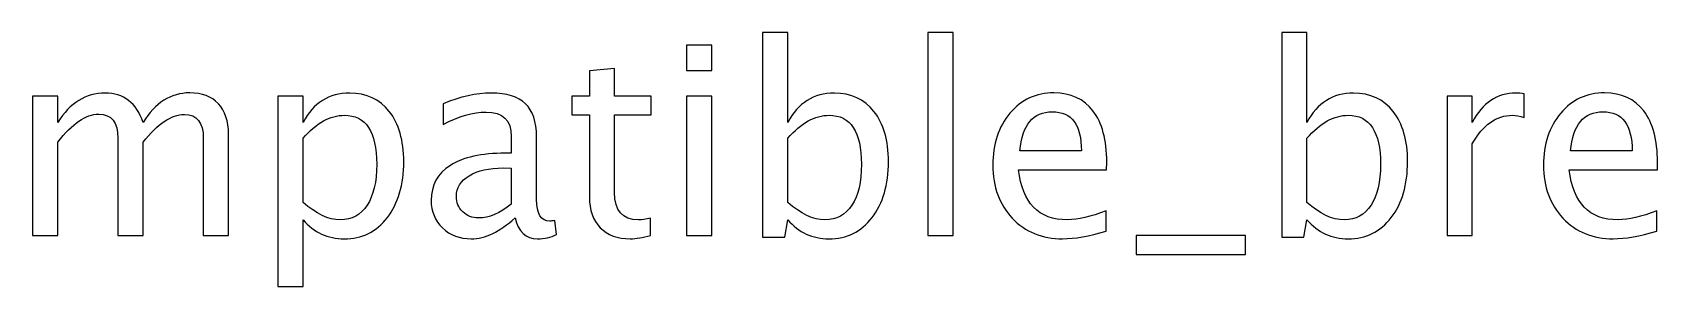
# Model space of a CAD drawing. Header units: centimetres. Extents: x -55 to 43, y -73 to 74.
# Drawn here: x 5.06 to 12.91, y 62.43 to 63.65 of the extents above; entities that cross this region are included whole.
import ezdxf

# ---------------------------------------------------------------- set-up
doc = ezdxf.new("R2010")
doc.units = ezdxf.units.CM
doc.header["$MEASUREMENT"] = 0
doc.layers.add('Layer 1', color=7, linetype='Continuous')

msp = doc.modelspace()

# ---------------------------------------------------------------- linework, layer by layer
at = {"layer": 'Layer 1'}
for points, knots in [([(8.58466, 62.66282), (8.58466, 62.66282), (8.58466, 63.64961), (8.58466, 63.64961), (8.58466, 63.64961), (8.58466, 63.64961), (8.70658, 63.64961), (8.70658, 63.64961), (8.70658, 63.64961), (8.70658, 63.64961), (8.70658, 63.21633), (8.70658, 63.21633), (8.70658, 63.21633), (8.75653, 63.31052), (8.83168, 63.35751), (8.93179, 63.35751), (8.93179, 63.35751), (9.01286, 63.35751), (9.07657, 63.32809), (9.12314, 63.26903), (9.12314, 63.26903), (9.16971, 63.20998), (9.19299, 63.12933), (9.19299, 63.0271), (9.19299, 63.0271), (9.19299, 62.91576), (9.16653, 62.8258), (9.11383, 62.75765), (9.11383, 62.75765), (9.06112, 62.68928), (8.9917, 62.6552), (8.90576, 62.6552), (8.90576, 62.6552), (8.82596, 62.6552), (8.7595, 62.68568), (8.70658, 62.74685), (8.70658, 62.74685), (8.70658, 62.74685), (8.69176, 62.66282), (8.69176, 62.66282), (8.69176, 62.66282), (8.69176, 62.66282), (8.58466, 62.66282), (8.58466, 62.66282)], [0, 0, 0, 0, 0.0833333, 0.0833333, 0.0833333, 0.0833333, 0.1666667, 0.1666667, 0.1666667, 0.1666667, 0.25, 0.25, 0.25, 0.25, 0.3333333, 0.3333333, 0.3333333, 0.3333333, 0.4166667, 0.4166667, 0.4166667, 0.4166667, 0.5, 0.5, 0.5, 0.5, 0.5833333, 0.5833333, 0.5833333, 0.5833333, 0.6666667, 0.6666667, 0.6666667, 0.6666667, 0.75, 0.75, 0.75, 0.75, 0.8333333, 0.8333333, 0.8333333, 0.8333333, 1, 1, 1, 1]), ([(9.38391, 62.67044), (9.38391, 62.67044), (9.38391, 63.64961), (9.38391, 63.64961), (9.38391, 63.64961), (9.38391, 63.64961), (9.50583, 63.64961), (9.50583, 63.64961), (9.50583, 63.64961), (9.50583, 63.64961), (9.50583, 62.67044), (9.50583, 62.67044), (9.50583, 62.67044), (9.50583, 62.67044), (9.38391, 62.67044), (9.38391, 62.67044)], [0, 0, 0, 0, 0.2, 0.2, 0.2, 0.2, 0.4, 0.4, 0.4, 0.4, 0.6, 0.6, 0.6, 0.6, 1, 1, 1, 1]), ([(11.09354, 62.66282), (11.09354, 62.66282), (11.09354, 63.64961), (11.09354, 63.64961), (11.09354, 63.64961), (11.09354, 63.64961), (11.21546, 63.64961), (11.21546, 63.64961), (11.21546, 63.64961), (11.21546, 63.64961), (11.21546, 63.21633), (11.21546, 63.21633), (11.21546, 63.21633), (11.26541, 63.31052), (11.34056, 63.35751), (11.44067, 63.35751), (11.44067, 63.35751), (11.52174, 63.35751), (11.58545, 63.32809), (11.63202, 63.26903), (11.63202, 63.26903), (11.67859, 63.20998), (11.70187, 63.12933), (11.70187, 63.0271), (11.70187, 63.0271), (11.70187, 62.91576), (11.67541, 62.8258), (11.62271, 62.75765), (11.62271, 62.75765), (11.57, 62.68928), (11.50058, 62.6552), (11.41464, 62.6552), (11.41464, 62.6552), (11.33484, 62.6552), (11.26838, 62.68568), (11.21546, 62.74685), (11.21546, 62.74685), (11.21546, 62.74685), (11.20064, 62.66282), (11.20064, 62.66282), (11.20064, 62.66282), (11.20064, 62.66282), (11.09354, 62.66282), (11.09354, 62.66282)], [0, 0, 0, 0, 0.0833333, 0.0833333, 0.0833333, 0.0833333, 0.1666667, 0.1666667, 0.1666667, 0.1666667, 0.25, 0.25, 0.25, 0.25, 0.3333333, 0.3333333, 0.3333333, 0.3333333, 0.4166667, 0.4166667, 0.4166667, 0.4166667, 0.5, 0.5, 0.5, 0.5, 0.5833333, 0.5833333, 0.5833333, 0.5833333, 0.6666667, 0.6666667, 0.6666667, 0.6666667, 0.75, 0.75, 0.75, 0.75, 0.8333333, 0.8333333, 0.8333333, 0.8333333, 1, 1, 1, 1]), ([(8.21763, 63.46673), (8.21763, 63.46673), (8.21763, 63.58865), (8.21763, 63.58865), (8.21763, 63.58865), (8.21763, 63.58865), (8.33955, 63.58865), (8.33955, 63.58865), (8.33955, 63.58865), (8.33955, 63.58865), (8.33955, 63.46673), (8.33955, 63.46673), (8.33955, 63.46673), (8.33955, 63.46673), (8.21763, 63.46673), (8.21763, 63.46673)], [0, 0, 0, 0, 0.2, 0.2, 0.2, 0.2, 0.4, 0.4, 0.4, 0.4, 0.6, 0.6, 0.6, 0.6, 1, 1, 1, 1]), ([(8.04364, 62.67065), (8.00596, 62.66028), (7.97316, 62.6552), (7.94543, 62.6552), (7.94543, 62.6552), (7.8832, 62.6552), (7.83473, 62.67298), (7.80001, 62.70854), (7.80001, 62.70854), (7.76509, 62.7441), (7.74773, 62.79342), (7.74773, 62.85671), (7.74773, 62.85671), (7.74773, 62.85671), (7.74773, 63.2521), (7.74773, 63.2521), (7.74773, 63.2521), (7.74773, 63.2521), (7.66349, 63.2521), (7.66349, 63.2521), (7.66349, 63.2521), (7.66349, 63.2521), (7.66349, 63.34354), (7.66349, 63.34354), (7.66349, 63.34354), (7.66349, 63.34354), (7.74773, 63.34354), (7.74773, 63.34354), (7.74773, 63.34354), (7.74773, 63.34354), (7.74773, 63.46525), (7.74773, 63.46525), (7.74773, 63.46525), (7.74773, 63.46525), (7.86965, 63.47689), (7.86965, 63.47689), (7.86965, 63.47689), (7.86965, 63.47689), (7.86965, 63.34354), (7.86965, 63.34354), (7.86965, 63.34354), (7.86965, 63.34354), (8.04618, 63.34354), (8.04618, 63.34354), (8.04618, 63.34354), (8.04618, 63.34354), (8.04618, 63.2521), (8.04618, 63.2521), (8.04618, 63.2521), (8.04618, 63.2521), (7.86965, 63.2521), (7.86965, 63.2521), (7.86965, 63.2521), (7.86965, 63.2521), (7.86965, 62.87872), (7.86965, 62.87872), (7.86965, 62.87872), (7.86965, 62.79067), (7.90796, 62.74664), (7.98437, 62.74664), (7.98437, 62.74664), (8.00067, 62.74664), (8.02036, 62.74939), (8.04364, 62.75468), (8.04364, 62.75468), (8.04364, 62.75468), (8.04364, 62.67065), (8.04364, 62.67065)], [0, 0, 0, 0, 0.0555556, 0.0555556, 0.0555556, 0.0555556, 0.1111111, 0.1111111, 0.1111111, 0.1111111, 0.1666667, 0.1666667, 0.1666667, 0.1666667, 0.2222222, 0.2222222, 0.2222222, 0.2222222, 0.2777778, 0.2777778, 0.2777778, 0.2777778, 0.3333333, 0.3333333, 0.3333333, 0.3333333, 0.3888889, 0.3888889, 0.3888889, 0.3888889, 0.4444444, 0.4444444, 0.4444444, 0.4444444, 0.5, 0.5, 0.5, 0.5, 0.5555556, 0.5555556, 0.5555556, 0.5555556, 0.6111111, 0.6111111, 0.6111111, 0.6111111, 0.6666667, 0.6666667, 0.6666667, 0.6666667, 0.7222222, 0.7222222, 0.7222222, 0.7222222, 0.7777778, 0.7777778, 0.7777778, 0.7777778, 0.8333333, 0.8333333, 0.8333333, 0.8333333, 0.8888889, 0.8888889, 0.8888889, 0.8888889, 1, 1, 1, 1]), ([(5.05639, 62.67044), (5.05639, 62.67044), (5.05639, 63.34354), (5.05639, 63.34354), (5.05639, 63.34354), (5.05639, 63.34354), (5.17831, 63.34354), (5.17831, 63.34354), (5.17831, 63.34354), (5.17831, 63.34354), (5.17831, 63.21633), (5.17831, 63.21633), (5.17831, 63.21633), (5.23779, 63.31052), (5.31399, 63.35751), (5.40733, 63.35751), (5.40733, 63.35751), (5.49729, 63.35751), (5.55846, 63.31052), (5.59106, 63.21633), (5.59106, 63.21633), (5.64885, 63.31137), (5.7242, 63.35878), (5.8167, 63.35878), (5.8167, 63.35878), (5.87575, 63.35878), (5.92168, 63.34142), (5.95449, 63.3065), (5.95449, 63.3065), (5.9873, 63.27157), (6.00381, 63.22268), (6.00381, 63.15981), (6.00381, 63.15981), (6.00381, 63.15981), (6.00381, 62.67044), (6.00381, 62.67044), (6.00381, 62.67044), (6.00381, 62.67044), (5.88189, 62.67044), (5.88189, 62.67044), (5.88189, 62.67044), (5.88189, 62.67044), (5.88189, 63.13971), (5.88189, 63.13971), (5.88189, 63.13971), (5.88189, 63.21633), (5.85141, 63.25464), (5.79045, 63.25464), (5.79045, 63.25464), (5.72716, 63.25464), (5.6607, 63.20998), (5.59106, 63.12044), (5.59106, 63.12044), (5.59106, 63.12044), (5.59106, 62.67044), (5.59106, 62.67044), (5.59106, 62.67044), (5.59106, 62.67044), (5.46914, 62.67044), (5.46914, 62.67044), (5.46914, 62.67044), (5.46914, 62.67044), (5.46914, 63.14013), (5.46914, 63.14013), (5.46914, 63.14013), (5.46914, 63.21739), (5.43824, 63.25591), (5.37622, 63.25591), (5.37622, 63.25591), (5.31462, 63.25591), (5.24858, 63.21104), (5.17831, 63.12108), (5.17831, 63.12108), (5.17831, 63.12108), (5.17831, 62.67044), (5.17831, 62.67044), (5.17831, 62.67044), (5.17831, 62.67044), (5.05639, 62.67044), (5.05639, 62.67044)], [0, 0, 0, 0, 0.047619, 0.047619, 0.047619, 0.047619, 0.0952381, 0.0952381, 0.0952381, 0.0952381, 0.1428571, 0.1428571, 0.1428571, 0.1428571, 0.1904762, 0.1904762, 0.1904762, 0.1904762, 0.2380952, 0.2380952, 0.2380952, 0.2380952, 0.2857143, 0.2857143, 0.2857143, 0.2857143, 0.3333333, 0.3333333, 0.3333333, 0.3333333, 0.3809524, 0.3809524, 0.3809524, 0.3809524, 0.4285714, 0.4285714, 0.4285714, 0.4285714, 0.4761905, 0.4761905, 0.4761905, 0.4761905, 0.5238095, 0.5238095, 0.5238095, 0.5238095, 0.5714286, 0.5714286, 0.5714286, 0.5714286, 0.6190476, 0.6190476, 0.6190476, 0.6190476, 0.6666667, 0.6666667, 0.6666667, 0.6666667, 0.7142857, 0.7142857, 0.7142857, 0.7142857, 0.7619048, 0.7619048, 0.7619048, 0.7619048, 0.8095238, 0.8095238, 0.8095238, 0.8095238, 0.8571429, 0.8571429, 0.8571429, 0.8571429, 0.9047619, 0.9047619, 0.9047619, 0.9047619, 1, 1, 1, 1]), ([(6.24215, 62.42533), (6.24215, 62.42533), (6.24215, 63.34354), (6.24215, 63.34354), (6.24215, 63.34354), (6.24215, 63.34354), (6.36407, 63.34354), (6.36407, 63.34354), (6.36407, 63.34354), (6.36407, 63.34354), (6.36407, 63.21633), (6.36407, 63.21633), (6.36407, 63.21633), (6.41402, 63.31052), (6.48917, 63.35751), (6.58928, 63.35751), (6.58928, 63.35751), (6.67035, 63.35751), (6.73406, 63.32809), (6.78063, 63.26903), (6.78063, 63.26903), (6.8272, 63.20998), (6.85048, 63.12933), (6.85048, 63.0271), (6.85048, 63.0271), (6.85048, 62.91576), (6.82402, 62.8258), (6.77132, 62.75765), (6.77132, 62.75765), (6.71861, 62.68928), (6.64919, 62.6552), (6.56325, 62.6552), (6.56325, 62.6552), (6.48345, 62.6552), (6.41699, 62.68568), (6.36407, 62.74685), (6.36407, 62.74685), (6.36407, 62.74685), (6.36407, 62.42533), (6.36407, 62.42533), (6.36407, 62.42533), (6.36407, 62.42533), (6.24215, 62.42533), (6.24215, 62.42533)], [0, 0, 0, 0, 0.0833333, 0.0833333, 0.0833333, 0.0833333, 0.1666667, 0.1666667, 0.1666667, 0.1666667, 0.25, 0.25, 0.25, 0.25, 0.3333333, 0.3333333, 0.3333333, 0.3333333, 0.4166667, 0.4166667, 0.4166667, 0.4166667, 0.5, 0.5, 0.5, 0.5, 0.5833333, 0.5833333, 0.5833333, 0.5833333, 0.6666667, 0.6666667, 0.6666667, 0.6666667, 0.75, 0.75, 0.75, 0.75, 0.8333333, 0.8333333, 0.8333333, 0.8333333, 1, 1, 1, 1]), ([(7.38832, 62.75617), (7.31509, 62.68886), (7.2446, 62.6552), (7.17687, 62.6552), (7.17687, 62.6552), (7.1212, 62.6552), (7.07484, 62.67256), (7.03823, 62.70748), (7.03823, 62.70748), (7.0014, 62.74241), (6.98298, 62.78643), (6.98298, 62.83956), (6.98298, 62.83956), (6.98298, 62.91301), (7.01388, 62.96953), (7.07569, 63.0089), (7.07569, 63.0089), (7.1375, 63.04827), (7.22619, 63.06795), (7.34176, 63.06795), (7.34176, 63.06795), (7.34176, 63.06795), (7.37033, 63.06795), (7.37033, 63.06795), (7.37033, 63.06795), (7.37033, 63.06795), (7.37033, 63.14902), (7.37033, 63.14902), (7.37033, 63.14902), (7.37033, 63.22712), (7.32969, 63.26607), (7.2482, 63.26607), (7.2482, 63.26607), (7.18512, 63.26607), (7.11612, 63.24617), (7.0414, 63.20638), (7.0414, 63.20638), (7.0414, 63.20638), (7.0414, 63.30671), (7.0414, 63.30671), (7.0414, 63.30671), (7.12353, 63.34058), (7.201, 63.35751), (7.2736, 63.35751), (7.2736, 63.35751), (7.34832, 63.35751), (7.40356, 63.34058), (7.43891, 63.3065), (7.43891, 63.3065), (7.47447, 63.27242), (7.49225, 63.21993), (7.49225, 63.14902), (7.49225, 63.14902), (7.49225, 63.14902), (7.49225, 62.84485), (7.49225, 62.84485), (7.49225, 62.84485), (7.49225, 62.77522), (7.51363, 62.74029), (7.5566, 62.74029), (7.5566, 62.74029), (7.56189, 62.74029), (7.56972, 62.74114), (7.58009, 62.74283), (7.58009, 62.74283), (7.58009, 62.74283), (7.58877, 62.6751), (7.58877, 62.6751), (7.58877, 62.6751), (7.56104, 62.66176), (7.53056, 62.6552), (7.49712, 62.6552), (7.49712, 62.6552), (7.44018, 62.6552), (7.40399, 62.68886), (7.38832, 62.75617)], [0, 0, 0, 0, 0.05, 0.05, 0.05, 0.05, 0.1, 0.1, 0.1, 0.1, 0.15, 0.15, 0.15, 0.15, 0.2, 0.2, 0.2, 0.2, 0.25, 0.25, 0.25, 0.25, 0.3, 0.3, 0.3, 0.3, 0.35, 0.35, 0.35, 0.35, 0.4, 0.4, 0.4, 0.4, 0.45, 0.45, 0.45, 0.45, 0.5, 0.5, 0.5, 0.5, 0.55, 0.55, 0.55, 0.55, 0.6, 0.6, 0.6, 0.6, 0.65, 0.65, 0.65, 0.65, 0.7, 0.7, 0.7, 0.7, 0.75, 0.75, 0.75, 0.75, 0.8, 0.8, 0.8, 0.8, 0.85, 0.85, 0.85, 0.85, 0.9, 0.9, 0.9, 0.9, 1, 1, 1, 1]), ([(8.21763, 62.67044), (8.21763, 62.67044), (8.21763, 63.34354), (8.21763, 63.34354), (8.21763, 63.34354), (8.21763, 63.34354), (8.33955, 63.34354), (8.33955, 63.34354), (8.33955, 63.34354), (8.33955, 63.34354), (8.33955, 62.67044), (8.33955, 62.67044), (8.33955, 62.67044), (8.33955, 62.67044), (8.21763, 62.67044), (8.21763, 62.67044)], [0, 0, 0, 0, 0.2, 0.2, 0.2, 0.2, 0.4, 0.4, 0.4, 0.4, 0.6, 0.6, 0.6, 0.6, 1, 1, 1, 1]), ([(10.24497, 62.69203), (10.16306, 62.66748), (10.09299, 62.6552), (10.03457, 62.6552), (10.03457, 62.6552), (9.93488, 62.6552), (9.85381, 62.68822), (9.79137, 62.75405), (9.79137, 62.75405), (9.72893, 62.81988), (9.6976, 62.90518), (9.6976, 63.01017), (9.6976, 63.01017), (9.6976, 63.11198), (9.72512, 63.19559), (9.78036, 63.26099), (9.78036, 63.26099), (9.83561, 63.32618), (9.9063, 63.35878), (9.99245, 63.35878), (9.99245, 63.35878), (10.07394, 63.35878), (10.13702, 63.32978), (10.18147, 63.27179), (10.18147, 63.27179), (10.22592, 63.21379), (10.24815, 63.13166), (10.24815, 63.02519), (10.24815, 63.02519), (10.24815, 63.02519), (10.24751, 62.98794), (10.24751, 62.98794), (10.24751, 62.98794), (10.24751, 62.98794), (9.82206, 62.98794), (9.82206, 62.98794), (9.82206, 62.98794), (9.83984, 62.82707), (9.91837, 62.74664), (10.05743, 62.74664), (10.05743, 62.74664), (10.10845, 62.74664), (10.17089, 62.76103), (10.24497, 62.78982), (10.24497, 62.78982), (10.24497, 62.78982), (10.24497, 62.69203), (10.24497, 62.69203)], [0, 0, 0, 0, 0.0769231, 0.0769231, 0.0769231, 0.0769231, 0.1538462, 0.1538462, 0.1538462, 0.1538462, 0.2307692, 0.2307692, 0.2307692, 0.2307692, 0.3076923, 0.3076923, 0.3076923, 0.3076923, 0.3846154, 0.3846154, 0.3846154, 0.3846154, 0.4615385, 0.4615385, 0.4615385, 0.4615385, 0.5384615, 0.5384615, 0.5384615, 0.5384615, 0.6153846, 0.6153846, 0.6153846, 0.6153846, 0.6923077, 0.6923077, 0.6923077, 0.6923077, 0.7692308, 0.7692308, 0.7692308, 0.7692308, 0.8461538, 0.8461538, 0.8461538, 0.8461538, 1, 1, 1, 1]), ([(11.89279, 62.67044), (11.89279, 62.67044), (11.89279, 63.34354), (11.89279, 63.34354), (11.89279, 63.34354), (11.89279, 63.34354), (12.01471, 63.34354), (12.01471, 63.34354), (12.01471, 63.34354), (12.01471, 63.34354), (12.01471, 63.21633), (12.01471, 63.21633), (12.01471, 63.21633), (12.06318, 63.31052), (12.13346, 63.35751), (12.22574, 63.35751), (12.22574, 63.35751), (12.23823, 63.35751), (12.25135, 63.35645), (12.2649, 63.35434), (12.2649, 63.35434), (12.2649, 63.35434), (12.2649, 63.24025), (12.2649, 63.24025), (12.2649, 63.24025), (12.24373, 63.24723), (12.22511, 63.25083), (12.20902, 63.25083), (12.20902, 63.25083), (12.13155, 63.25083), (12.06678, 63.20511), (12.01471, 63.11346), (12.01471, 63.11346), (12.01471, 63.11346), (12.01471, 62.67044), (12.01471, 62.67044), (12.01471, 62.67044), (12.01471, 62.67044), (11.89279, 62.67044), (11.89279, 62.67044)], [0, 0, 0, 0, 0.0909091, 0.0909091, 0.0909091, 0.0909091, 0.1818182, 0.1818182, 0.1818182, 0.1818182, 0.2727273, 0.2727273, 0.2727273, 0.2727273, 0.3636364, 0.3636364, 0.3636364, 0.3636364, 0.4545455, 0.4545455, 0.4545455, 0.4545455, 0.5454545, 0.5454545, 0.5454545, 0.5454545, 0.6363636, 0.6363636, 0.6363636, 0.6363636, 0.7272727, 0.7272727, 0.7272727, 0.7272727, 0.8181818, 0.8181818, 0.8181818, 0.8181818, 1, 1, 1, 1]), ([(12.90646, 62.69203), (12.82455, 62.66748), (12.75448, 62.6552), (12.69606, 62.6552), (12.69606, 62.6552), (12.59637, 62.6552), (12.5153, 62.68822), (12.45286, 62.75405), (12.45286, 62.75405), (12.39042, 62.81988), (12.35909, 62.90518), (12.35909, 63.01017), (12.35909, 63.01017), (12.35909, 63.11198), (12.38661, 63.19559), (12.44185, 63.26099), (12.44185, 63.26099), (12.4971, 63.32618), (12.56779, 63.35878), (12.65394, 63.35878), (12.65394, 63.35878), (12.73543, 63.35878), (12.79851, 63.32978), (12.84296, 63.27179), (12.84296, 63.27179), (12.88741, 63.21379), (12.90964, 63.13166), (12.90964, 63.02519), (12.90964, 63.02519), (12.90964, 63.02519), (12.909, 62.98794), (12.909, 62.98794), (12.909, 62.98794), (12.909, 62.98794), (12.48355, 62.98794), (12.48355, 62.98794), (12.48355, 62.98794), (12.50133, 62.82707), (12.57986, 62.74664), (12.71892, 62.74664), (12.71892, 62.74664), (12.76994, 62.74664), (12.83238, 62.76103), (12.90646, 62.78982), (12.90646, 62.78982), (12.90646, 62.78982), (12.90646, 62.69203), (12.90646, 62.69203)], [0, 0, 0, 0, 0.0769231, 0.0769231, 0.0769231, 0.0769231, 0.1538462, 0.1538462, 0.1538462, 0.1538462, 0.2307692, 0.2307692, 0.2307692, 0.2307692, 0.3076923, 0.3076923, 0.3076923, 0.3076923, 0.3846154, 0.3846154, 0.3846154, 0.3846154, 0.4615385, 0.4615385, 0.4615385, 0.4615385, 0.5384615, 0.5384615, 0.5384615, 0.5384615, 0.6153846, 0.6153846, 0.6153846, 0.6153846, 0.6923077, 0.6923077, 0.6923077, 0.6923077, 0.7692308, 0.7692308, 0.7692308, 0.7692308, 0.8461538, 0.8461538, 0.8461538, 0.8461538, 1, 1, 1, 1]), ([(6.36407, 62.83088), (6.42694, 62.77479), (6.48684, 62.74664), (6.54378, 62.74664), (6.54378, 62.74664), (6.59987, 62.74664), (6.64326, 62.77014), (6.67374, 62.81691), (6.67374, 62.81691), (6.70443, 62.86369), (6.71967, 62.92952), (6.71967, 63.01461), (6.71967, 63.01461), (6.71967, 63.17209), (6.6676, 63.25083), (6.56346, 63.25083), (6.56346, 63.25083), (6.4953, 63.25083), (6.42884, 63.214), (6.36407, 63.14013), (6.36407, 63.14013), (6.36407, 63.14013), (6.36407, 62.83088), (6.36407, 62.83088)], [0, 0, 0, 0, 0.1428571, 0.1428571, 0.1428571, 0.1428571, 0.2857143, 0.2857143, 0.2857143, 0.2857143, 0.4285714, 0.4285714, 0.4285714, 0.4285714, 0.5714286, 0.5714286, 0.5714286, 0.5714286, 0.7142857, 0.7142857, 0.7142857, 0.7142857, 1, 1, 1, 1]), ([(8.70658, 62.83088), (8.76945, 62.77479), (8.82935, 62.74664), (8.88629, 62.74664), (8.88629, 62.74664), (8.94238, 62.74664), (8.98577, 62.77014), (9.01625, 62.81691), (9.01625, 62.81691), (9.04694, 62.86369), (9.06218, 62.92952), (9.06218, 63.01461), (9.06218, 63.01461), (9.06218, 63.17209), (9.01011, 63.25083), (8.90597, 63.25083), (8.90597, 63.25083), (8.83781, 63.25083), (8.77135, 63.214), (8.70658, 63.14013), (8.70658, 63.14013), (8.70658, 63.14013), (8.70658, 62.83088), (8.70658, 62.83088)], [0, 0, 0, 0, 0.1428571, 0.1428571, 0.1428571, 0.1428571, 0.2857143, 0.2857143, 0.2857143, 0.2857143, 0.4285714, 0.4285714, 0.4285714, 0.4285714, 0.5714286, 0.5714286, 0.5714286, 0.5714286, 0.7142857, 0.7142857, 0.7142857, 0.7142857, 1, 1, 1, 1]), ([(9.82841, 63.07938), (9.82841, 63.07938), (10.12559, 63.07938), (10.12559, 63.07938), (10.12559, 63.07938), (10.12559, 63.20469), (10.07881, 63.26734), (9.98547, 63.26734), (9.98547, 63.26734), (9.89149, 63.26734), (9.83921, 63.20469), (9.82841, 63.07938)], [0, 0, 0, 0, 0.25, 0.25, 0.25, 0.25, 0.5, 0.5, 0.5, 0.5, 1, 1, 1, 1]), ([(11.21546, 62.83088), (11.27833, 62.77479), (11.33823, 62.74664), (11.39517, 62.74664), (11.39517, 62.74664), (11.45126, 62.74664), (11.49465, 62.77014), (11.52513, 62.81691), (11.52513, 62.81691), (11.55582, 62.86369), (11.57106, 62.92952), (11.57106, 63.01461), (11.57106, 63.01461), (11.57106, 63.17209), (11.51899, 63.25083), (11.41485, 63.25083), (11.41485, 63.25083), (11.34669, 63.25083), (11.28023, 63.214), (11.21546, 63.14013), (11.21546, 63.14013), (11.21546, 63.14013), (11.21546, 62.83088), (11.21546, 62.83088)], [0, 0, 0, 0, 0.1428571, 0.1428571, 0.1428571, 0.1428571, 0.2857143, 0.2857143, 0.2857143, 0.2857143, 0.4285714, 0.4285714, 0.4285714, 0.4285714, 0.5714286, 0.5714286, 0.5714286, 0.5714286, 0.7142857, 0.7142857, 0.7142857, 0.7142857, 1, 1, 1, 1]), ([(12.4899, 63.07938), (12.4899, 63.07938), (12.78708, 63.07938), (12.78708, 63.07938), (12.78708, 63.07938), (12.78708, 63.20469), (12.7403, 63.26734), (12.64696, 63.26734), (12.64696, 63.26734), (12.55298, 63.26734), (12.5007, 63.20469), (12.4899, 63.07938)], [0, 0, 0, 0, 0.25, 0.25, 0.25, 0.25, 0.5, 0.5, 0.5, 0.5, 1, 1, 1, 1]), ([(7.37033, 62.82263), (7.37033, 62.82263), (7.37033, 62.99556), (7.37033, 62.99556), (7.37033, 62.99556), (7.37033, 62.99556), (7.33117, 62.99683), (7.33117, 62.99683), (7.33117, 62.99683), (7.26344, 62.99683), (7.20883, 62.98434), (7.16713, 62.95937), (7.16713, 62.95937), (7.12564, 62.93418), (7.1049, 62.90095), (7.1049, 62.85946), (7.1049, 62.85946), (7.1049, 62.83046), (7.11527, 62.80591), (7.1358, 62.7858), (7.1358, 62.7858), (7.15655, 62.76569), (7.18174, 62.75553), (7.21158, 62.75553), (7.21158, 62.75553), (7.26238, 62.75553), (7.3153, 62.77797), (7.37033, 62.82263)], [0, 0, 0, 0, 0.125, 0.125, 0.125, 0.125, 0.25, 0.25, 0.25, 0.25, 0.375, 0.375, 0.375, 0.375, 0.5, 0.5, 0.5, 0.5, 0.625, 0.625, 0.625, 0.625, 0.75, 0.75, 0.75, 0.75, 1, 1, 1, 1]), ([(10.38996, 62.579), (10.38996, 62.579), (10.38996, 62.67044), (10.38996, 62.67044), (10.38996, 62.67044), (10.38996, 62.67044), (10.91828, 62.67044), (10.91828, 62.67044), (10.91828, 62.67044), (10.91828, 62.67044), (10.91828, 62.579), (10.91828, 62.579), (10.91828, 62.579), (10.91828, 62.579), (10.38996, 62.579), (10.38996, 62.579)], [0, 0, 0, 0, 0.2, 0.2, 0.2, 0.2, 0.4, 0.4, 0.4, 0.4, 0.6, 0.6, 0.6, 0.6, 1, 1, 1, 1])]:
    msp.add_open_spline(points, degree=3, knots=knots, dxfattribs=at)

doc.saveas('drawing.dxf')
